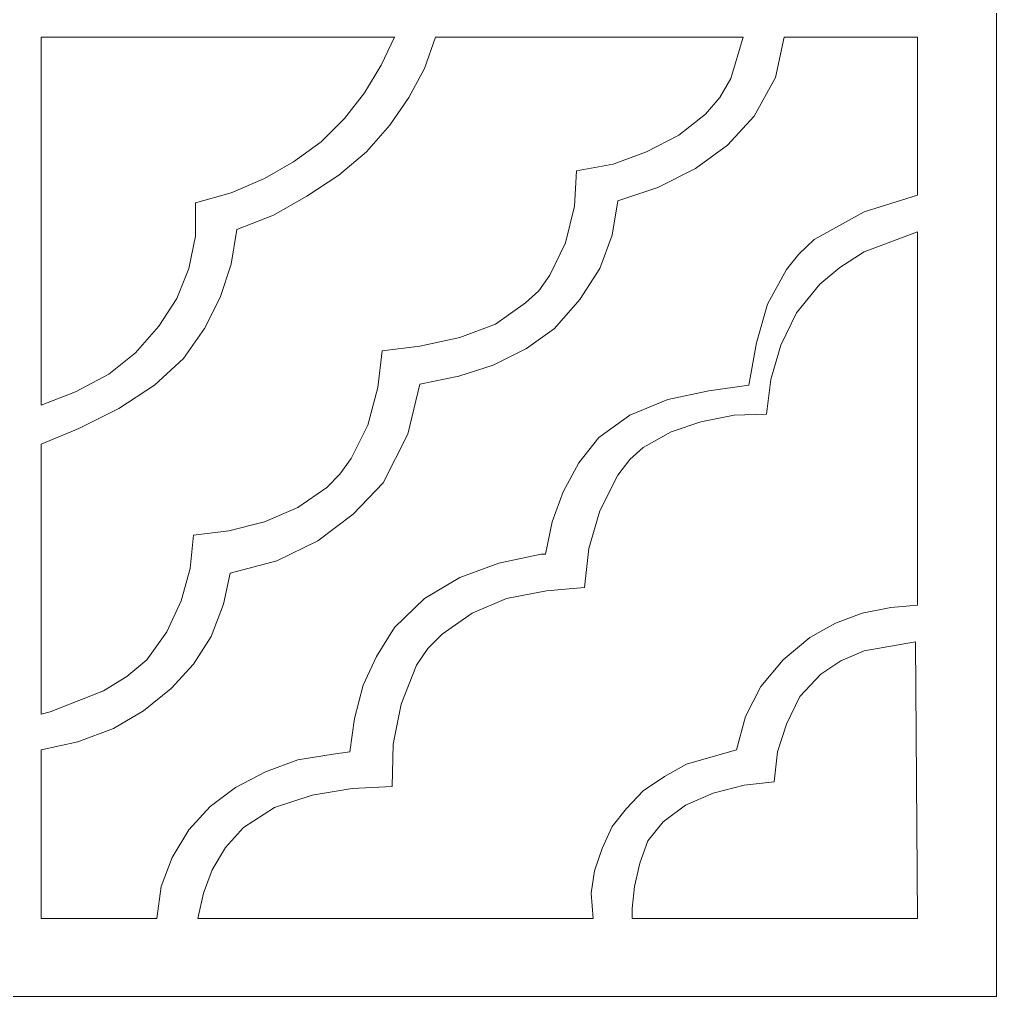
# Model space of a CAD drawing. Header units: centimetres. Extents: x 11.7 to 32.8, y 1.7 to 11.9.
# Drawn here: x 16.79 to 21.85, y 1.74 to 6.79 of the extents above; entities that cross this region are included whole.
import ezdxf

# ---------------------------------------------------------------- set-up
doc = ezdxf.new("R2010")
doc.units = ezdxf.units.CM
doc.header["$MEASUREMENT"] = 0

msp = doc.modelspace()

# ---------------------------------------------------------------- linework, layer by layer
at = {"lineweight": 9}
for points, knots in [([(11.7299, 11.85881), (11.7299, 11.85881), (21.8525, 11.85881), (21.8525, 11.85881), (21.8525, 11.85881), (21.8525, 11.85881), (21.8525, 1.73621), (21.8525, 1.73621), (21.8525, 1.73621), (21.8525, 1.73621), (11.7299, 1.73621), (11.7299, 1.73621), (11.7299, 1.73621), (11.7299, 1.73621), (11.7299, 11.85881), (11.7299, 11.85881)], [0, 0, 0, 0, 0.2, 0.2, 0.2, 0.2, 0.4, 0.4, 0.4, 0.4, 0.6, 0.6, 0.6, 0.6, 1, 1, 1, 1]), ([(16.94946, 3.20942), (16.94946, 3.20942), (16.90342, 3.19791), (16.90342, 3.19791), (16.90342, 3.19791), (16.90342, 3.19791), (16.90342, 4.59632), (16.90342, 4.59632), (16.90342, 4.59632), (16.90342, 4.59632), (17.09908, 4.67689), (17.09908, 4.67689), (17.09908, 4.67689), (17.09908, 4.67689), (17.30625, 4.78047), (17.30625, 4.78047), (17.30625, 4.78047), (17.30625, 4.78047), (17.4904, 4.90132), (17.4904, 4.90132), (17.4904, 4.90132), (17.4904, 4.90132), (17.64002, 5.03944), (17.64002, 5.03944), (17.64002, 5.03944), (17.64002, 5.03944), (17.74937, 5.19481), (17.74937, 5.19481), (17.74937, 5.19481), (17.74937, 5.19481), (17.82993, 5.35595), (17.82993, 5.35595), (17.82993, 5.35595), (17.82993, 5.35595), (17.88748, 5.52859), (17.88748, 5.52859), (17.88748, 5.52859), (17.88748, 5.52859), (17.91625, 5.70698), (17.91625, 5.70698), (17.91625, 5.70698), (17.91625, 5.70698), (18.10616, 5.7818), (18.10616, 5.7818), (18.10616, 5.7818), (18.10616, 5.7818), (18.2788, 5.87963), (18.2788, 5.87963), (18.2788, 5.87963), (18.2788, 5.87963), (18.44569, 5.98897), (18.44569, 5.98897), (18.44569, 5.98897), (18.44569, 5.98897), (18.58956, 6.10982), (18.58956, 6.10982), (18.58956, 6.10982), (18.58956, 6.10982), (18.71041, 6.24793), (18.71041, 6.24793), (18.71041, 6.24793), (18.71041, 6.24793), (18.80824, 6.3918), (18.80824, 6.3918), (18.80824, 6.3918), (18.80824, 6.3918), (18.8888, 6.54142), (18.8888, 6.54142), (18.8888, 6.54142), (18.8888, 6.54142), (18.94635, 6.70256), (18.94635, 6.70256), (18.94635, 6.70256), (18.94635, 6.70256), (20.54042, 6.70256), (20.54042, 6.70256), (20.54042, 6.70256), (20.54042, 6.70256), (20.47711, 6.48963), (20.47711, 6.48963), (20.47711, 6.48963), (20.47711, 6.48963), (20.41957, 6.3918), (20.41957, 6.3918), (20.41957, 6.3918), (20.41957, 6.3918), (20.34475, 6.30548), (20.34475, 6.30548), (20.34475, 6.30548), (20.34475, 6.30548), (20.20664, 6.19614), (20.20664, 6.19614), (20.20664, 6.19614), (20.20664, 6.19614), (20.03975, 6.10982), (20.03975, 6.10982), (20.03975, 6.10982), (20.03975, 6.10982), (19.86711, 6.04652), (19.86711, 6.04652), (19.86711, 6.04652), (19.86711, 6.04652), (19.6772, 6.01199), (19.6772, 6.01199), (19.6772, 6.01199), (19.6772, 6.01199), (19.66569, 5.82784), (19.66569, 5.82784), (19.66569, 5.82784), (19.66569, 5.82784), (19.61966, 5.63793), (19.61966, 5.63793), (19.61966, 5.63793), (19.61966, 5.63793), (19.53909, 5.47104), (19.53909, 5.47104), (19.53909, 5.47104), (19.53909, 5.47104), (19.48154, 5.39047), (19.48154, 5.39047), (19.48154, 5.39047), (19.48154, 5.39047), (19.41249, 5.32717), (19.41249, 5.32717), (19.41249, 5.32717), (19.41249, 5.32717), (19.25711, 5.21783), (19.25711, 5.21783), (19.25711, 5.21783), (19.25711, 5.21783), (19.07296, 5.14877), (19.07296, 5.14877), (19.07296, 5.14877), (19.07296, 5.14877), (18.86579, 5.10274), (18.86579, 5.10274), (18.86579, 5.10274), (18.86579, 5.10274), (18.67012, 5.07972), (18.67012, 5.07972), (18.67012, 5.07972), (18.67012, 5.07972), (18.6471, 4.88981), (18.6471, 4.88981), (18.6471, 4.88981), (18.6471, 4.88981), (18.59531, 4.69415), (18.59531, 4.69415), (18.59531, 4.69415), (18.59531, 4.69415), (18.50899, 4.52151), (18.50899, 4.52151), (18.50899, 4.52151), (18.50899, 4.52151), (18.45144, 4.44094), (18.45144, 4.44094), (18.45144, 4.44094), (18.45144, 4.44094), (18.38239, 4.37188), (18.38239, 4.37188), (18.38239, 4.37188), (18.38239, 4.37188), (18.23276, 4.2683), (18.23276, 4.2683), (18.23276, 4.2683), (18.23276, 4.2683), (18.06012, 4.19349), (18.06012, 4.19349), (18.06012, 4.19349), (18.06012, 4.19349), (17.87597, 4.14745), (17.87597, 4.14745), (17.87597, 4.14745), (17.87597, 4.14745), (17.69182, 4.12443), (17.69182, 4.12443), (17.69182, 4.12443), (17.69182, 4.12443), (17.67455, 3.95179), (17.67455, 3.95179), (17.67455, 3.95179), (17.67455, 3.95179), (17.62851, 3.7849), (17.62851, 3.7849), (17.62851, 3.7849), (17.62851, 3.7849), (17.5537, 3.62377), (17.5537, 3.62377), (17.5537, 3.62377), (17.5537, 3.62377), (17.45012, 3.4799), (17.45012, 3.4799), (17.45012, 3.4799), (17.45012, 3.4799), (17.34653, 3.39358), (17.34653, 3.39358), (17.34653, 3.39358), (17.34653, 3.39358), (17.22568, 3.31877), (17.22568, 3.31877), (17.22568, 3.31877), (17.22568, 3.31877), (16.94946, 3.20942), (16.94946, 3.20942)], [0, 0, 0, 0, 0.0192308, 0.0192308, 0.0192308, 0.0192308, 0.0384615, 0.0384615, 0.0384615, 0.0384615, 0.0576923, 0.0576923, 0.0576923, 0.0576923, 0.0769231, 0.0769231, 0.0769231, 0.0769231, 0.0961538, 0.0961538, 0.0961538, 0.0961538, 0.1153846, 0.1153846, 0.1153846, 0.1153846, 0.1346154, 0.1346154, 0.1346154, 0.1346154, 0.1538462, 0.1538462, 0.1538462, 0.1538462, 0.1730769, 0.1730769, 0.1730769, 0.1730769, 0.1923077, 0.1923077, 0.1923077, 0.1923077, 0.2115385, 0.2115385, 0.2115385, 0.2115385, 0.2307692, 0.2307692, 0.2307692, 0.2307692, 0.25, 0.25, 0.25, 0.25, 0.2692308, 0.2692308, 0.2692308, 0.2692308, 0.2884615, 0.2884615, 0.2884615, 0.2884615, 0.3076923, 0.3076923, 0.3076923, 0.3076923, 0.3269231, 0.3269231, 0.3269231, 0.3269231, 0.3461538, 0.3461538, 0.3461538, 0.3461538, 0.3653846, 0.3653846, 0.3653846, 0.3653846, 0.3846154, 0.3846154, 0.3846154, 0.3846154, 0.4038462, 0.4038462, 0.4038462, 0.4038462, 0.4230769, 0.4230769, 0.4230769, 0.4230769, 0.4423077, 0.4423077, 0.4423077, 0.4423077, 0.4615385, 0.4615385, 0.4615385, 0.4615385, 0.4807692, 0.4807692, 0.4807692, 0.4807692, 0.5, 0.5, 0.5, 0.5, 0.5192308, 0.5192308, 0.5192308, 0.5192308, 0.5384615, 0.5384615, 0.5384615, 0.5384615, 0.5576923, 0.5576923, 0.5576923, 0.5576923, 0.5769231, 0.5769231, 0.5769231, 0.5769231, 0.5961538, 0.5961538, 0.5961538, 0.5961538, 0.6153846, 0.6153846, 0.6153846, 0.6153846, 0.6346154, 0.6346154, 0.6346154, 0.6346154, 0.6538462, 0.6538462, 0.6538462, 0.6538462, 0.6730769, 0.6730769, 0.6730769, 0.6730769, 0.6923077, 0.6923077, 0.6923077, 0.6923077, 0.7115385, 0.7115385, 0.7115385, 0.7115385, 0.7307692, 0.7307692, 0.7307692, 0.7307692, 0.75, 0.75, 0.75, 0.75, 0.7692308, 0.7692308, 0.7692308, 0.7692308, 0.7884615, 0.7884615, 0.7884615, 0.7884615, 0.8076923, 0.8076923, 0.8076923, 0.8076923, 0.8269231, 0.8269231, 0.8269231, 0.8269231, 0.8461538, 0.8461538, 0.8461538, 0.8461538, 0.8653846, 0.8653846, 0.8653846, 0.8653846, 0.8846154, 0.8846154, 0.8846154, 0.8846154, 0.9038462, 0.9038462, 0.9038462, 0.9038462, 0.9230769, 0.9230769, 0.9230769, 0.9230769, 0.9423077, 0.9423077, 0.9423077, 0.9423077, 0.9615385, 0.9615385, 0.9615385, 0.9615385, 1, 1, 1, 1]), ([(19.51607, 4.0266), (19.51607, 4.0266), (19.5506, 4.19349), (19.5506, 4.19349), (19.5506, 4.19349), (19.5506, 4.19349), (19.60815, 4.34886), (19.60815, 4.34886), (19.60815, 4.34886), (19.60815, 4.34886), (19.68871, 4.49849), (19.68871, 4.49849), (19.68871, 4.49849), (19.68871, 4.49849), (19.7923, 4.63085), (19.7923, 4.63085), (19.7923, 4.63085), (19.7923, 4.63085), (19.95343, 4.74594), (19.95343, 4.74594), (19.95343, 4.74594), (19.95343, 4.74594), (20.14909, 4.82651), (20.14909, 4.82651), (20.14909, 4.82651), (20.14909, 4.82651), (20.36202, 4.87255), (20.36202, 4.87255), (20.36202, 4.87255), (20.36202, 4.87255), (20.56919, 4.90132), (20.56919, 4.90132), (20.56919, 4.90132), (20.56919, 4.90132), (20.60947, 5.12), (20.60947, 5.12), (20.60947, 5.12), (20.60947, 5.12), (20.66702, 5.32142), (20.66702, 5.32142), (20.66702, 5.32142), (20.66702, 5.32142), (20.76485, 5.49982), (20.76485, 5.49982), (20.76485, 5.49982), (20.76485, 5.49982), (20.82815, 5.58038), (20.82815, 5.58038), (20.82815, 5.58038), (20.82815, 5.58038), (20.90872, 5.65519), (20.90872, 5.65519), (20.90872, 5.65519), (20.90872, 5.65519), (21.16768, 5.79906), (21.16768, 5.79906), (21.16768, 5.79906), (21.16768, 5.79906), (21.44391, 5.88538), (21.44391, 5.88538), (21.44391, 5.88538), (21.44391, 5.88538), (21.44391, 6.70256), (21.44391, 6.70256), (21.44391, 6.70256), (21.44391, 6.70256), (20.75334, 6.70256), (20.75334, 6.70256), (20.75334, 6.70256), (20.75334, 6.70256), (20.7073, 6.49539), (20.7073, 6.49539), (20.7073, 6.49539), (20.7073, 6.49539), (20.59796, 6.29397), (20.59796, 6.29397), (20.59796, 6.29397), (20.59796, 6.29397), (20.45985, 6.14435), (20.45985, 6.14435), (20.45985, 6.14435), (20.45985, 6.14435), (20.29296, 6.0235), (20.29296, 6.0235), (20.29296, 6.0235), (20.29296, 6.0235), (20.0973, 5.92566), (20.0973, 5.92566), (20.0973, 5.92566), (20.0973, 5.92566), (19.89013, 5.85661), (19.89013, 5.85661), (19.89013, 5.85661), (19.89013, 5.85661), (19.86136, 5.67821), (19.86136, 5.67821), (19.86136, 5.67821), (19.86136, 5.67821), (19.79806, 5.50557), (19.79806, 5.50557), (19.79806, 5.50557), (19.79806, 5.50557), (19.69447, 5.34444), (19.69447, 5.34444), (19.69447, 5.34444), (19.69447, 5.34444), (19.56211, 5.19481), (19.56211, 5.19481), (19.56211, 5.19481), (19.56211, 5.19481), (19.41824, 5.09123), (19.41824, 5.09123), (19.41824, 5.09123), (19.41824, 5.09123), (19.2456, 5.0049), (19.2456, 5.0049), (19.2456, 5.0049), (19.2456, 5.0049), (19.0672, 4.94736), (19.0672, 4.94736), (19.0672, 4.94736), (19.0672, 4.94736), (18.86579, 4.90708), (18.86579, 4.90708), (18.86579, 4.90708), (18.86579, 4.90708), (18.80248, 4.64811), (18.80248, 4.64811), (18.80248, 4.64811), (18.80248, 4.64811), (18.67588, 4.3949), (18.67588, 4.3949), (18.67588, 4.3949), (18.67588, 4.3949), (18.5205, 4.23377), (18.5205, 4.23377), (18.5205, 4.23377), (18.5205, 4.23377), (18.33635, 4.09566), (18.33635, 4.09566), (18.33635, 4.09566), (18.33635, 4.09566), (18.12342, 3.99207), (18.12342, 3.99207), (18.12342, 3.99207), (18.12342, 3.99207), (17.88172, 3.92877), (17.88172, 3.92877), (17.88172, 3.92877), (17.88172, 3.92877), (17.84719, 3.76764), (17.84719, 3.76764), (17.84719, 3.76764), (17.84719, 3.76764), (17.78389, 3.60075), (17.78389, 3.60075), (17.78389, 3.60075), (17.78389, 3.60075), (17.69182, 3.45688), (17.69182, 3.45688), (17.69182, 3.45688), (17.69182, 3.45688), (17.57672, 3.33028), (17.57672, 3.33028), (17.57672, 3.33028), (17.57672, 3.33028), (17.43285, 3.21518), (17.43285, 3.21518), (17.43285, 3.21518), (17.43285, 3.21518), (17.27748, 3.1231), (17.27748, 3.1231), (17.27748, 3.1231), (17.27748, 3.1231), (17.09332, 3.05405), (17.09332, 3.05405), (17.09332, 3.05405), (17.09332, 3.05405), (16.90342, 3.01376), (16.90342, 3.01376), (16.90342, 3.01376), (16.90342, 3.01376), (16.90342, 2.13904), (16.90342, 2.13904), (16.90342, 2.13904), (16.90342, 2.13904), (17.50191, 2.13904), (17.50191, 2.13904), (17.50191, 2.13904), (17.50191, 2.13904), (17.52493, 2.30593), (17.52493, 2.30593), (17.52493, 2.30593), (17.52493, 2.30593), (17.58248, 2.45555), (17.58248, 2.45555), (17.58248, 2.45555), (17.58248, 2.45555), (17.6688, 2.59942), (17.6688, 2.59942), (17.6688, 2.59942), (17.6688, 2.59942), (17.77814, 2.72027), (17.77814, 2.72027), (17.77814, 2.72027), (17.77814, 2.72027), (17.9105, 2.8181), (17.9105, 2.8181), (17.9105, 2.8181), (17.9105, 2.8181), (18.06588, 2.89867), (18.06588, 2.89867), (18.06588, 2.89867), (18.06588, 2.89867), (18.23276, 2.96197), (18.23276, 2.96197), (18.23276, 2.96197), (18.23276, 2.96197), (18.41691, 2.99075), (18.41691, 2.99075), (18.41691, 2.99075), (18.41691, 2.99075), (18.50324, 3.00225), (18.50324, 3.00225), (18.50324, 3.00225), (18.50324, 3.00225), (18.52626, 3.1749), (18.52626, 3.1749), (18.52626, 3.1749), (18.52626, 3.1749), (18.57229, 3.34754), (18.57229, 3.34754), (18.57229, 3.34754), (18.57229, 3.34754), (18.64135, 3.49716), (18.64135, 3.49716), (18.64135, 3.49716), (18.64135, 3.49716), (18.73343, 3.64679), (18.73343, 3.64679), (18.73343, 3.64679), (18.73343, 3.64679), (18.8888, 3.79641), (18.8888, 3.79641), (18.8888, 3.79641), (18.8888, 3.79641), (19.07296, 3.90575), (19.07296, 3.90575), (19.07296, 3.90575), (19.07296, 3.90575), (19.27437, 3.98056), (19.27437, 3.98056), (19.27437, 3.98056), (19.27437, 3.98056), (19.49305, 4.0266), (19.49305, 4.0266), (19.49305, 4.0266), (19.49305, 4.0266), (19.51607, 4.0266), (19.51607, 4.0266)], [0, 0, 0, 0, 0.0151515, 0.0151515, 0.0151515, 0.0151515, 0.030303, 0.030303, 0.030303, 0.030303, 0.0454545, 0.0454545, 0.0454545, 0.0454545, 0.0606061, 0.0606061, 0.0606061, 0.0606061, 0.0757576, 0.0757576, 0.0757576, 0.0757576, 0.0909091, 0.0909091, 0.0909091, 0.0909091, 0.1060606, 0.1060606, 0.1060606, 0.1060606, 0.1212121, 0.1212121, 0.1212121, 0.1212121, 0.1363636, 0.1363636, 0.1363636, 0.1363636, 0.1515152, 0.1515152, 0.1515152, 0.1515152, 0.1666667, 0.1666667, 0.1666667, 0.1666667, 0.1818182, 0.1818182, 0.1818182, 0.1818182, 0.1969697, 0.1969697, 0.1969697, 0.1969697, 0.2121212, 0.2121212, 0.2121212, 0.2121212, 0.2272727, 0.2272727, 0.2272727, 0.2272727, 0.2424242, 0.2424242, 0.2424242, 0.2424242, 0.2575758, 0.2575758, 0.2575758, 0.2575758, 0.2727273, 0.2727273, 0.2727273, 0.2727273, 0.2878788, 0.2878788, 0.2878788, 0.2878788, 0.3030303, 0.3030303, 0.3030303, 0.3030303, 0.3181818, 0.3181818, 0.3181818, 0.3181818, 0.3333333, 0.3333333, 0.3333333, 0.3333333, 0.3484848, 0.3484848, 0.3484848, 0.3484848, 0.3636364, 0.3636364, 0.3636364, 0.3636364, 0.3787879, 0.3787879, 0.3787879, 0.3787879, 0.3939394, 0.3939394, 0.3939394, 0.3939394, 0.4090909, 0.4090909, 0.4090909, 0.4090909, 0.4242424, 0.4242424, 0.4242424, 0.4242424, 0.4393939, 0.4393939, 0.4393939, 0.4393939, 0.4545455, 0.4545455, 0.4545455, 0.4545455, 0.469697, 0.469697, 0.469697, 0.469697, 0.4848485, 0.4848485, 0.4848485, 0.4848485, 0.5, 0.5, 0.5, 0.5, 0.5151515, 0.5151515, 0.5151515, 0.5151515, 0.530303, 0.530303, 0.530303, 0.530303, 0.5454545, 0.5454545, 0.5454545, 0.5454545, 0.5606061, 0.5606061, 0.5606061, 0.5606061, 0.5757576, 0.5757576, 0.5757576, 0.5757576, 0.5909091, 0.5909091, 0.5909091, 0.5909091, 0.6060606, 0.6060606, 0.6060606, 0.6060606, 0.6212121, 0.6212121, 0.6212121, 0.6212121, 0.6363636, 0.6363636, 0.6363636, 0.6363636, 0.6515152, 0.6515152, 0.6515152, 0.6515152, 0.6666667, 0.6666667, 0.6666667, 0.6666667, 0.6818182, 0.6818182, 0.6818182, 0.6818182, 0.6969697, 0.6969697, 0.6969697, 0.6969697, 0.7121212, 0.7121212, 0.7121212, 0.7121212, 0.7272727, 0.7272727, 0.7272727, 0.7272727, 0.7424242, 0.7424242, 0.7424242, 0.7424242, 0.7575758, 0.7575758, 0.7575758, 0.7575758, 0.7727273, 0.7727273, 0.7727273, 0.7727273, 0.7878788, 0.7878788, 0.7878788, 0.7878788, 0.8030303, 0.8030303, 0.8030303, 0.8030303, 0.8181818, 0.8181818, 0.8181818, 0.8181818, 0.8333333, 0.8333333, 0.8333333, 0.8333333, 0.8484848, 0.8484848, 0.8484848, 0.8484848, 0.8636364, 0.8636364, 0.8636364, 0.8636364, 0.8787879, 0.8787879, 0.8787879, 0.8787879, 0.8939394, 0.8939394, 0.8939394, 0.8939394, 0.9090909, 0.9090909, 0.9090909, 0.9090909, 0.9242424, 0.9242424, 0.9242424, 0.9242424, 0.9393939, 0.9393939, 0.9393939, 0.9393939, 0.9545455, 0.9545455, 0.9545455, 0.9545455, 0.969697, 0.969697, 0.969697, 0.969697, 1, 1, 1, 1]), ([(16.90342, 4.79774), (16.90342, 4.79774), (17.08181, 4.86679), (17.08181, 4.86679), (17.08181, 4.86679), (17.08181, 4.86679), (17.25446, 4.95887), (17.25446, 4.95887), (17.25446, 4.95887), (17.25446, 4.95887), (17.39257, 5.06821), (17.39257, 5.06821), (17.39257, 5.06821), (17.39257, 5.06821), (17.51342, 5.20632), (17.51342, 5.20632), (17.51342, 5.20632), (17.51342, 5.20632), (17.6055, 5.35019), (17.6055, 5.35019), (17.6055, 5.35019), (17.6055, 5.35019), (17.6688, 5.50557), (17.6688, 5.50557), (17.6688, 5.50557), (17.6688, 5.50557), (17.70333, 5.67246), (17.70333, 5.67246), (17.70333, 5.67246), (17.70333, 5.67246), (17.70333, 5.8451), (17.70333, 5.8451), (17.70333, 5.8451), (17.70333, 5.8451), (17.88748, 5.89689), (17.88748, 5.89689), (17.88748, 5.89689), (17.88748, 5.89689), (18.06012, 5.9717), (18.06012, 5.9717), (18.06012, 5.9717), (18.06012, 5.9717), (18.20974, 6.05803), (18.20974, 6.05803), (18.20974, 6.05803), (18.20974, 6.05803), (18.35361, 6.16161), (18.35361, 6.16161), (18.35361, 6.16161), (18.35361, 6.16161), (18.47446, 6.28246), (18.47446, 6.28246), (18.47446, 6.28246), (18.47446, 6.28246), (18.57805, 6.41482), (18.57805, 6.41482), (18.57805, 6.41482), (18.57805, 6.41482), (18.66437, 6.55869), (18.66437, 6.55869), (18.66437, 6.55869), (18.66437, 6.55869), (18.73343, 6.70256), (18.73343, 6.70256), (18.73343, 6.70256), (18.73343, 6.70256), (16.90342, 6.70256), (16.90342, 6.70256), (16.90342, 6.70256), (16.90342, 6.70256), (16.90342, 4.79774), (16.90342, 4.79774)], [0, 0, 0, 0, 0.0526316, 0.0526316, 0.0526316, 0.0526316, 0.1052632, 0.1052632, 0.1052632, 0.1052632, 0.1578947, 0.1578947, 0.1578947, 0.1578947, 0.2105263, 0.2105263, 0.2105263, 0.2105263, 0.2631579, 0.2631579, 0.2631579, 0.2631579, 0.3157895, 0.3157895, 0.3157895, 0.3157895, 0.3684211, 0.3684211, 0.3684211, 0.3684211, 0.4210526, 0.4210526, 0.4210526, 0.4210526, 0.4736842, 0.4736842, 0.4736842, 0.4736842, 0.5263158, 0.5263158, 0.5263158, 0.5263158, 0.5789474, 0.5789474, 0.5789474, 0.5789474, 0.6315789, 0.6315789, 0.6315789, 0.6315789, 0.6842105, 0.6842105, 0.6842105, 0.6842105, 0.7368421, 0.7368421, 0.7368421, 0.7368421, 0.7894737, 0.7894737, 0.7894737, 0.7894737, 0.8421053, 0.8421053, 0.8421053, 0.8421053, 0.8947368, 0.8947368, 0.8947368, 0.8947368, 1, 1, 1, 1]), ([(21.44391, 3.76188), (21.44391, 3.76188), (21.44391, 5.69547), (21.44391, 5.69547), (21.44391, 5.69547), (21.44391, 5.69547), (21.16768, 5.59189), (21.16768, 5.59189), (21.16768, 5.59189), (21.16768, 5.59189), (21.04108, 5.51133), (21.04108, 5.51133), (21.04108, 5.51133), (21.04108, 5.51133), (20.93749, 5.425), (20.93749, 5.425), (20.93749, 5.425), (20.93749, 5.425), (20.81664, 5.27538), (20.81664, 5.27538), (20.81664, 5.27538), (20.81664, 5.27538), (20.73608, 5.10849), (20.73608, 5.10849), (20.73608, 5.10849), (20.73608, 5.10849), (20.68428, 4.93009), (20.68428, 4.93009), (20.68428, 4.93009), (20.68428, 4.93009), (20.66127, 4.7517), (20.66127, 4.7517), (20.66127, 4.7517), (20.66127, 4.7517), (20.49438, 4.74594), (20.49438, 4.74594), (20.49438, 4.74594), (20.49438, 4.74594), (20.32174, 4.71141), (20.32174, 4.71141), (20.32174, 4.71141), (20.32174, 4.71141), (20.16636, 4.65962), (20.16636, 4.65962), (20.16636, 4.65962), (20.16636, 4.65962), (20.02249, 4.57906), (20.02249, 4.57906), (20.02249, 4.57906), (20.02249, 4.57906), (19.95343, 4.51575), (19.95343, 4.51575), (19.95343, 4.51575), (19.95343, 4.51575), (19.89013, 4.43519), (19.89013, 4.43519), (19.89013, 4.43519), (19.89013, 4.43519), (19.79806, 4.25103), (19.79806, 4.25103), (19.79806, 4.25103), (19.79806, 4.25103), (19.74051, 4.05537), (19.74051, 4.05537), (19.74051, 4.05537), (19.74051, 4.05537), (19.71749, 3.85396), (19.71749, 3.85396), (19.71749, 3.85396), (19.71749, 3.85396), (19.52183, 3.83669), (19.52183, 3.83669), (19.52183, 3.83669), (19.52183, 3.83669), (19.31466, 3.79641), (19.31466, 3.79641), (19.31466, 3.79641), (19.31466, 3.79641), (19.13626, 3.7216), (19.13626, 3.7216), (19.13626, 3.7216), (19.13626, 3.7216), (18.98088, 3.61226), (18.98088, 3.61226), (18.98088, 3.61226), (18.98088, 3.61226), (18.90607, 3.53745), (18.90607, 3.53745), (18.90607, 3.53745), (18.90607, 3.53745), (18.84852, 3.45112), (18.84852, 3.45112), (18.84852, 3.45112), (18.84852, 3.45112), (18.76795, 3.24971), (18.76795, 3.24971), (18.76795, 3.24971), (18.76795, 3.24971), (18.72767, 3.04254), (18.72767, 3.04254), (18.72767, 3.04254), (18.72767, 3.04254), (18.72192, 2.82386), (18.72192, 2.82386), (18.72192, 2.82386), (18.72192, 2.82386), (18.51475, 2.81235), (18.51475, 2.81235), (18.51475, 2.81235), (18.51475, 2.81235), (18.30757, 2.77782), (18.30757, 2.77782), (18.30757, 2.77782), (18.30757, 2.77782), (18.11191, 2.71452), (18.11191, 2.71452), (18.11191, 2.71452), (18.11191, 2.71452), (17.95078, 2.61093), (17.95078, 2.61093), (17.95078, 2.61093), (17.95078, 2.61093), (17.8587, 2.50735), (17.8587, 2.50735), (17.8587, 2.50735), (17.8587, 2.50735), (17.78965, 2.39225), (17.78965, 2.39225), (17.78965, 2.39225), (17.78965, 2.39225), (17.74361, 2.2714), (17.74361, 2.2714), (17.74361, 2.2714), (17.74361, 2.2714), (17.71484, 2.13904), (17.71484, 2.13904), (17.71484, 2.13904), (17.71484, 2.13904), (19.76353, 2.13904), (19.76353, 2.13904), (19.76353, 2.13904), (19.76353, 2.13904), (19.75202, 2.2714), (19.75202, 2.2714), (19.75202, 2.2714), (19.75202, 2.2714), (19.76928, 2.3865), (19.76928, 2.3865), (19.76928, 2.3865), (19.76928, 2.3865), (19.80956, 2.50159), (19.80956, 2.50159), (19.80956, 2.50159), (19.80956, 2.50159), (19.86136, 2.61669), (19.86136, 2.61669), (19.86136, 2.61669), (19.86136, 2.61669), (19.93617, 2.70876), (19.93617, 2.70876), (19.93617, 2.70876), (19.93617, 2.70876), (20.02249, 2.80084), (20.02249, 2.80084), (20.02249, 2.80084), (20.02249, 2.80084), (20.13183, 2.87565), (20.13183, 2.87565), (20.13183, 2.87565), (20.13183, 2.87565), (20.24692, 2.93895), (20.24692, 2.93895), (20.24692, 2.93895), (20.24692, 2.93895), (20.50589, 3.01376), (20.50589, 3.01376), (20.50589, 3.01376), (20.50589, 3.01376), (20.55193, 3.18641), (20.55193, 3.18641), (20.55193, 3.18641), (20.55193, 3.18641), (20.63249, 3.34179), (20.63249, 3.34179), (20.63249, 3.34179), (20.63249, 3.34179), (20.74759, 3.4799), (20.74759, 3.4799), (20.74759, 3.4799), (20.74759, 3.4799), (20.8857, 3.59499), (20.8857, 3.59499), (20.8857, 3.59499), (20.8857, 3.59499), (21.01806, 3.6698), (21.01806, 3.6698), (21.01806, 3.6698), (21.01806, 3.6698), (21.15617, 3.7216), (21.15617, 3.7216), (21.15617, 3.7216), (21.15617, 3.7216), (21.3058, 3.75037), (21.3058, 3.75037), (21.3058, 3.75037), (21.3058, 3.75037), (21.44391, 3.76188), (21.44391, 3.76188)], [0, 0, 0, 0, 0.0188679, 0.0188679, 0.0188679, 0.0188679, 0.0377358, 0.0377358, 0.0377358, 0.0377358, 0.0566038, 0.0566038, 0.0566038, 0.0566038, 0.0754717, 0.0754717, 0.0754717, 0.0754717, 0.0943396, 0.0943396, 0.0943396, 0.0943396, 0.1132075, 0.1132075, 0.1132075, 0.1132075, 0.1320755, 0.1320755, 0.1320755, 0.1320755, 0.1509434, 0.1509434, 0.1509434, 0.1509434, 0.1698113, 0.1698113, 0.1698113, 0.1698113, 0.1886792, 0.1886792, 0.1886792, 0.1886792, 0.2075472, 0.2075472, 0.2075472, 0.2075472, 0.2264151, 0.2264151, 0.2264151, 0.2264151, 0.245283, 0.245283, 0.245283, 0.245283, 0.2641509, 0.2641509, 0.2641509, 0.2641509, 0.2830189, 0.2830189, 0.2830189, 0.2830189, 0.3018868, 0.3018868, 0.3018868, 0.3018868, 0.3207547, 0.3207547, 0.3207547, 0.3207547, 0.3396226, 0.3396226, 0.3396226, 0.3396226, 0.3584906, 0.3584906, 0.3584906, 0.3584906, 0.3773585, 0.3773585, 0.3773585, 0.3773585, 0.3962264, 0.3962264, 0.3962264, 0.3962264, 0.4150943, 0.4150943, 0.4150943, 0.4150943, 0.4339623, 0.4339623, 0.4339623, 0.4339623, 0.4528302, 0.4528302, 0.4528302, 0.4528302, 0.4716981, 0.4716981, 0.4716981, 0.4716981, 0.490566, 0.490566, 0.490566, 0.490566, 0.509434, 0.509434, 0.509434, 0.509434, 0.5283019, 0.5283019, 0.5283019, 0.5283019, 0.5471698, 0.5471698, 0.5471698, 0.5471698, 0.5660377, 0.5660377, 0.5660377, 0.5660377, 0.5849057, 0.5849057, 0.5849057, 0.5849057, 0.6037736, 0.6037736, 0.6037736, 0.6037736, 0.6226415, 0.6226415, 0.6226415, 0.6226415, 0.6415094, 0.6415094, 0.6415094, 0.6415094, 0.6603774, 0.6603774, 0.6603774, 0.6603774, 0.6792453, 0.6792453, 0.6792453, 0.6792453, 0.6981132, 0.6981132, 0.6981132, 0.6981132, 0.7169811, 0.7169811, 0.7169811, 0.7169811, 0.7358491, 0.7358491, 0.7358491, 0.7358491, 0.754717, 0.754717, 0.754717, 0.754717, 0.7735849, 0.7735849, 0.7735849, 0.7735849, 0.7924528, 0.7924528, 0.7924528, 0.7924528, 0.8113208, 0.8113208, 0.8113208, 0.8113208, 0.8301887, 0.8301887, 0.8301887, 0.8301887, 0.8490566, 0.8490566, 0.8490566, 0.8490566, 0.8679245, 0.8679245, 0.8679245, 0.8679245, 0.8867925, 0.8867925, 0.8867925, 0.8867925, 0.9056604, 0.9056604, 0.9056604, 0.9056604, 0.9245283, 0.9245283, 0.9245283, 0.9245283, 0.9433962, 0.9433962, 0.9433962, 0.9433962, 0.9622642, 0.9622642, 0.9622642, 0.9622642, 1, 1, 1, 1]), ([(19.96494, 2.19084), (19.96494, 2.19084), (19.96494, 2.13904), (19.96494, 2.13904), (19.96494, 2.13904), (19.96494, 2.13904), (21.44391, 2.13904), (21.44391, 2.13904), (21.44391, 2.13904), (21.44391, 2.13904), (21.4324, 3.57197), (21.4324, 3.57197), (21.4324, 3.57197), (21.4324, 3.57197), (21.16768, 3.52594), (21.16768, 3.52594), (21.16768, 3.52594), (21.16768, 3.52594), (21.04683, 3.47414), (21.04683, 3.47414), (21.04683, 3.47414), (21.04683, 3.47414), (20.94325, 3.40509), (20.94325, 3.40509), (20.94325, 3.40509), (20.94325, 3.40509), (20.83391, 3.28999), (20.83391, 3.28999), (20.83391, 3.28999), (20.83391, 3.28999), (20.76485, 3.14612), (20.76485, 3.14612), (20.76485, 3.14612), (20.76485, 3.14612), (20.71881, 3.00225), (20.71881, 3.00225), (20.71881, 3.00225), (20.71881, 3.00225), (20.70155, 2.84688), (20.70155, 2.84688), (20.70155, 2.84688), (20.70155, 2.84688), (20.54617, 2.82961), (20.54617, 2.82961), (20.54617, 2.82961), (20.54617, 2.82961), (20.38504, 2.78933), (20.38504, 2.78933), (20.38504, 2.78933), (20.38504, 2.78933), (20.24117, 2.72603), (20.24117, 2.72603), (20.24117, 2.72603), (20.24117, 2.72603), (20.12607, 2.63971), (20.12607, 2.63971), (20.12607, 2.63971), (20.12607, 2.63971), (20.04551, 2.54187), (20.04551, 2.54187), (20.04551, 2.54187), (20.04551, 2.54187), (20.00522, 2.42678), (20.00522, 2.42678), (20.00522, 2.42678), (20.00522, 2.42678), (19.97645, 2.30593), (19.97645, 2.30593), (19.97645, 2.30593), (19.97645, 2.30593), (19.96494, 2.19084), (19.96494, 2.19084)], [0, 0, 0, 0, 0.0526316, 0.0526316, 0.0526316, 0.0526316, 0.1052632, 0.1052632, 0.1052632, 0.1052632, 0.1578947, 0.1578947, 0.1578947, 0.1578947, 0.2105263, 0.2105263, 0.2105263, 0.2105263, 0.2631579, 0.2631579, 0.2631579, 0.2631579, 0.3157895, 0.3157895, 0.3157895, 0.3157895, 0.3684211, 0.3684211, 0.3684211, 0.3684211, 0.4210526, 0.4210526, 0.4210526, 0.4210526, 0.4736842, 0.4736842, 0.4736842, 0.4736842, 0.5263158, 0.5263158, 0.5263158, 0.5263158, 0.5789474, 0.5789474, 0.5789474, 0.5789474, 0.6315789, 0.6315789, 0.6315789, 0.6315789, 0.6842105, 0.6842105, 0.6842105, 0.6842105, 0.7368421, 0.7368421, 0.7368421, 0.7368421, 0.7894737, 0.7894737, 0.7894737, 0.7894737, 0.8421053, 0.8421053, 0.8421053, 0.8421053, 0.8947368, 0.8947368, 0.8947368, 0.8947368, 1, 1, 1, 1])]:
    msp.add_open_spline(points, degree=3, knots=knots, dxfattribs=at)

doc.saveas('drawing.dxf')
